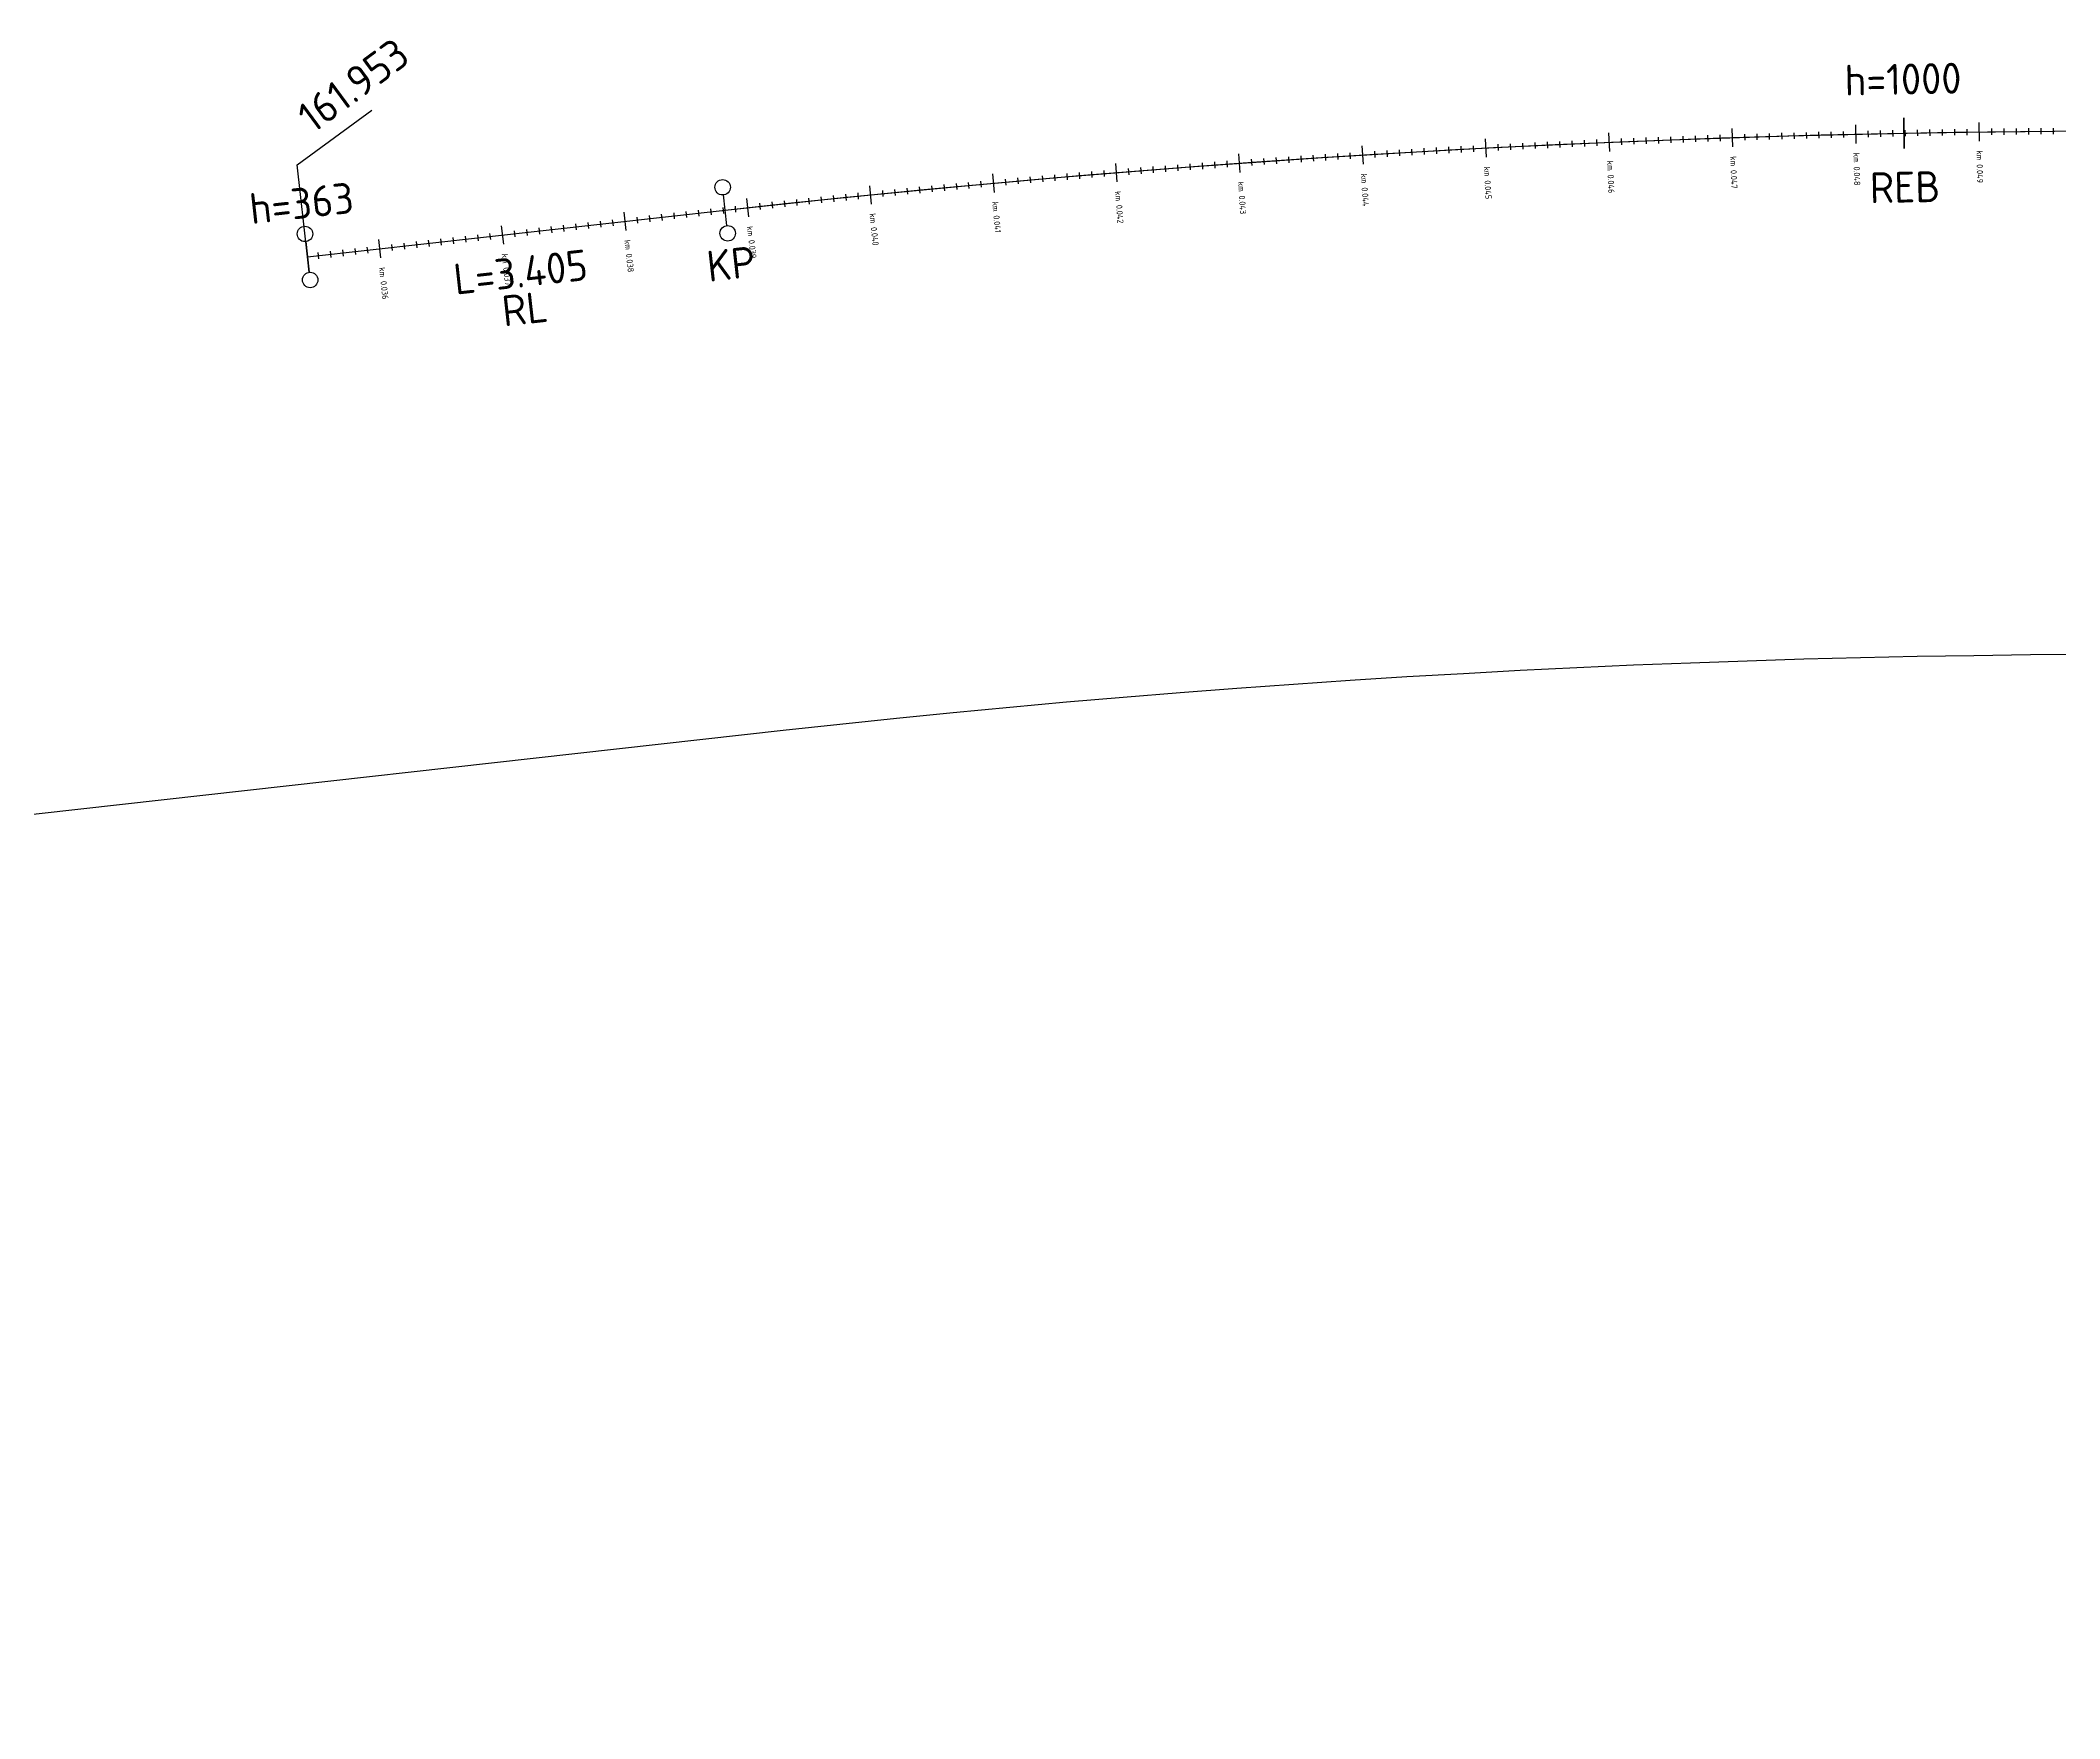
# Model space of a CAD drawing. Header units: metres. Extents: x 50 to 313, y -140 to 159.
# Drawn here: x 124.1 to 140.46, y 116.02 to 129.62 of the extents above; entities that cross this region are included whole.
import ezdxf

# ---------------------------------------------------------------- set-up
doc = ezdxf.new("R2010")
doc.units = ezdxf.units.M
for name, color, linetype, true_color in [('JBTFE_ANNOTATIONS_GEOMETRY', 2, 'Continuous', 0xffff00), ('JBTFE_ANNOTATIONS_MILEAGE', 2, 'Continuous', 0xffff00), ('JBTFE_ANNOTATIONS_VERTICALPROFILE', 2, 'Continuous', 0xffff00), ('JBTOB_KO_SPO', 2, 'Continuous', 0xffff00)]:
    doc.layers.add(name, color=color, linetype=linetype, true_color=true_color)
doc.styles.add('RC-STANDARD', font='iso3098.shx')

# ---------------------------------------------------------------- blocks, each defined once
blk = doc.blocks.new('*Z22', base_point=(170.654, 116.533))
at = {"color": 0}
for p, q in [((139.2, 128.741), (139.195, 128.99)), ((139.195, 128.99), (139.2, 128.741)), ((129.66, 128.117), (129.633, 128.365)), ((126.277, 127.739), (126.249, 127.987)), ((126.249, 127.987), (126.277, 127.739))]:
    blk.add_line(p, q, dxfattribs=at)
for centre in [(129.626, 128.427), (126.242, 128.049), (129.667, 128.054), (126.284, 127.676)]:
    blk.add_circle(centre, 0.0625, dxfattribs=at)
at = {"color": 0, "char_height": 0.25, "attachment_point": 5, "style": 'RC-STANDARD'}
for s, insert, rotation in [('h=1000', (139.189, 129.303), 1.1107), ('h=363', (126.214, 128.298), 6.3736), ('REB', (139.206, 128.428), 1.1107), ('KP', (129.695, 127.806), 6.3736), ('L=3.405', (127.989, 127.741), 6.3736), ('RL', (128.023, 127.443), 6.3736)]:
    blk.add_mtext(s, dxfattribs=dict(at, insert=insert, rotation=rotation))
blk = doc.blocks.new('*Z23', base_point=(169.789, 118.011))
at = {"color": 0}
for p, q in [((126.179, 128.608), (126.783, 129.053)), ((126.263, 127.863), (126.179, 128.608))]:
    blk.add_line(p, q, dxfattribs=at)
at = {"color": 0, "insert": (126.232, 128.958), "char_height": 0.25, "attachment_point": 4, "rotation": 36.3736, "style": 'RC-STANDARD'}
blk.add_mtext('161.953', dxfattribs=at)
blk = doc.blocks.new('*Z24', base_point=(170.609, 116.414))
at = {"color": 0}
for p, q in [((138.81, 128.782), (138.807, 128.932)), ((139.809, 128.801), (139.807, 128.951)), ((134.817, 128.613), (134.808, 128.763)), ((135.512, 128.704), (135.51, 128.754)), ((135.612, 128.709), (135.61, 128.759)), ((135.712, 128.715), (135.709, 128.764)), ((135.814, 128.67), (135.807, 128.82)), ((135.912, 128.725), (135.909, 128.775)), ((136.012, 128.73), (136.009, 128.78)), ((136.111, 128.735), (136.109, 128.785)), ((136.211, 128.74), (136.209, 128.79)), ((136.311, 128.744), (136.309, 128.794)), ((136.411, 128.749), (136.409, 128.799)), ((136.511, 128.754), (136.509, 128.804)), ((136.611, 128.758), (136.609, 128.808)), ((136.711, 128.763), (136.709, 128.813)), ((136.813, 128.717), (136.806, 128.867)), ((136.91, 128.771), (136.908, 128.821)), ((137.01, 128.775), (137.008, 128.825)), ((137.11, 128.779), (137.108, 128.829)), ((137.21, 128.783), (137.208, 128.833)), ((137.31, 128.787), (137.308, 128.837)), ((137.41, 128.79), (137.408, 128.84)), ((137.51, 128.794), (137.508, 128.844)), ((137.61, 128.798), (137.608, 128.848)), ((137.71, 128.801), (137.708, 128.851)), ((137.811, 128.754), (137.806, 128.904)), ((137.91, 128.808), (137.908, 128.858)), ((138.009, 128.811), (138.008, 128.861)), ((138.109, 128.814), (138.108, 128.864)), ((138.209, 128.817), (138.208, 128.867)), ((138.309, 128.819), (138.308, 128.869)), ((138.409, 128.822), (138.408, 128.872)), ((138.509, 128.825), (138.508, 128.875)), ((138.609, 128.827), (138.608, 128.877)), ((138.709, 128.83), (138.708, 128.88)), ((138.909, 128.834), (138.908, 128.884)), ((139.009, 128.837), (139.008, 128.887)), ((139.109, 128.839), (139.108, 128.889)), ((139.209, 128.841), (139.208, 128.891)), ((139.309, 128.843), (139.308, 128.893)), ((139.409, 128.844), (139.408, 128.894)), ((139.509, 128.846), (139.508, 128.896)), ((139.609, 128.848), (139.608, 128.898)), ((139.709, 128.849), (139.708, 128.899)), ((139.909, 128.852), (139.908, 128.902)), ((140.008, 128.853), (140.008, 128.903)), ((140.108, 128.854), (140.108, 128.904)), ((140.208, 128.855), (140.208, 128.905)), ((140.308, 128.856), (140.308, 128.906)), ((140.408, 128.857), (140.408, 128.907)), ((132.823, 128.471), (132.811, 128.621)), ((133.118, 128.545), (133.114, 128.595)), ((133.218, 128.553), (133.214, 128.602)), ((133.318, 128.56), (133.314, 128.61)), ((133.417, 128.568), (133.414, 128.618)), ((133.517, 128.575), (133.513, 128.625)), ((133.617, 128.582), (133.613, 128.632)), ((133.716, 128.59), (133.713, 128.64)), ((133.82, 128.547), (133.809, 128.697)), ((133.916, 128.604), (133.912, 128.654)), ((134.016, 128.611), (134.012, 128.661)), ((134.115, 128.618), (134.112, 128.668)), ((134.215, 128.625), (134.212, 128.674)), ((134.315, 128.631), (134.312, 128.681)), ((134.415, 128.638), (134.411, 128.688)), ((134.514, 128.644), (134.511, 128.694)), ((134.614, 128.651), (134.611, 128.701)), ((134.714, 128.657), (134.711, 128.707)), ((134.914, 128.669), (134.911, 128.719)), ((135.013, 128.675), (135.01, 128.725)), ((135.113, 128.681), (135.11, 128.731)), ((135.213, 128.687), (135.21, 128.737)), ((135.313, 128.693), (135.31, 128.743)), ((135.413, 128.698), (135.41, 128.748)), ((130.833, 128.291), (130.818, 128.44)), ((131.226, 128.38), (131.221, 128.43)), ((131.325, 128.389), (131.321, 128.439)), ((131.425, 128.399), (131.42, 128.449)), ((131.525, 128.408), (131.52, 128.458)), ((131.624, 128.418), (131.619, 128.467)), ((131.724, 128.427), (131.719, 128.476)), ((131.828, 128.386), (131.814, 128.535)), ((131.923, 128.445), (131.918, 128.494)), ((132.022, 128.454), (132.018, 128.503)), ((132.122, 128.462), (132.118, 128.512)), ((132.222, 128.471), (132.217, 128.521)), ((132.321, 128.48), (132.317, 128.529)), ((132.421, 128.488), (132.417, 128.538)), ((132.52, 128.496), (132.516, 128.546)), ((132.62, 128.505), (132.616, 128.555)), ((132.72, 128.513), (132.716, 128.563)), ((132.919, 128.529), (132.915, 128.579)), ((133.019, 128.537), (133.015, 128.587)), ((129.635, 128.214), (129.629, 128.264)), ((129.734, 128.225), (129.729, 128.275)), ((129.839, 128.187), (129.823, 128.336)), ((129.933, 128.247), (129.928, 128.297)), ((130.032, 128.258), (130.027, 128.308)), ((130.132, 128.269), (130.127, 128.318)), ((130.231, 128.279), (130.226, 128.329)), ((130.331, 128.29), (130.325, 128.34)), ((130.43, 128.3), (130.425, 128.35)), ((130.53, 128.31), (130.524, 128.36)), ((130.629, 128.321), (130.624, 128.37)), ((130.728, 128.331), (130.723, 128.381)), ((130.927, 128.351), (130.923, 128.401)), ((131.027, 128.361), (131.022, 128.41)), ((131.126, 128.37), (131.122, 128.42)), ((127.852, 127.965), (127.835, 128.114)), ((128.144, 128.048), (128.139, 128.098)), ((128.244, 128.059), (128.238, 128.109)), ((128.343, 128.07), (128.337, 128.12)), ((128.442, 128.081), (128.437, 128.131)), ((128.542, 128.092), (128.536, 128.142)), ((128.641, 128.103), (128.636, 128.153)), ((128.741, 128.114), (128.735, 128.164)), ((128.845, 128.076), (128.829, 128.225)), ((128.939, 128.137), (128.934, 128.186)), ((129.039, 128.148), (129.033, 128.197)), ((129.138, 128.159), (129.132, 128.209)), ((129.237, 128.17), (129.232, 128.22)), ((129.337, 128.181), (129.331, 128.231)), ((129.436, 128.192), (129.431, 128.242)), ((129.536, 128.203), (129.53, 128.253)), ((126.753, 127.892), (126.747, 127.942)), ((126.858, 127.854), (126.841, 128.003)), ((126.952, 127.915), (126.946, 127.964)), ((127.051, 127.926), (127.045, 127.975)), ((127.15, 127.937), (127.145, 127.987)), ((127.25, 127.948), (127.244, 127.998)), ((127.349, 127.959), (127.344, 128.009)), ((127.449, 127.97), (127.443, 128.02)), ((127.548, 127.981), (127.542, 128.031)), ((127.647, 127.992), (127.642, 128.042)), ((127.747, 128.003), (127.741, 128.053)), ((127.945, 128.026), (127.94, 128.075)), ((128.045, 128.037), (128.039, 128.086)), ((126.355, 127.848), (126.35, 127.898)), ((126.455, 127.859), (126.449, 127.909)), ((126.554, 127.87), (126.549, 127.92)), ((126.653, 127.881), (126.648, 127.931))]:
    blk.add_line(p, q, dxfattribs=at)
at = {"color": 0, "char_height": 0.05, "attachment_point": 4, "style": 'RC-STANDARD'}
for s, insert, rotation in [('km 0.045', (135.818, 128.595), 272.9737), ('km 0.046', (136.816, 128.642), 272.4241), ('km 0.047', (137.814, 128.679), 271.8744), ('km 0.048', (138.812, 128.707), 271.3248), ('km 0.049', (139.81, 128.726), 270.7751), ('km 0.043', (133.825, 128.472), 274.073), ('km 0.044', (134.821, 128.538), 273.5234), ('km 0.041', (131.834, 128.311), 275.1723), ('km 0.042', (132.829, 128.396), 274.6227), ('km 0.039', (129.847, 128.112), 276.2716), ('km 0.040', (130.84, 128.216), 275.722), ('km 0.038', (128.854, 128.001), 276.3736), ('km 0.036', (126.866, 127.779), 276.3736), ('km 0.037', (127.86, 127.89), 276.3736)]:
    blk.add_mtext(s, dxfattribs=dict(at, insert=insert, rotation=rotation))

msp = doc.modelspace()

# ---------------------------------------------------------------- linework, layer by layer
at = {"color": 5}
msp.add_line((126.263, 127.863, 7.496), (129.646, 128.241, 8.047), dxfattribs=at)
at = {"color": 5, "extrusion": (0.160347, -0.008709, -0.987022)}
msp.add_arc((29.528, 139.602, 11.729), 106.98, 350.63985, 9.36015, dxfattribs=at)
at = {"layer": 'JBTOB_KO_SPO', "flags": 128}
for points in [[(126.263, 127.863), (129.646, 128.241, -0.147799), (188.957, 117.311), (208.849, 107.064, 0.01749), (214.906, 104.207)], [(91.543, 119.718), (130.117, 124.027, -0.147799), (187.015, 113.542), (206.907, 103.294, 0.115804), (251.249, 92.202), (283.493, 91.733)]]:
    msp.add_lwpolyline(points, format="xyb", dxfattribs=at)

# ---------------------------------------------------------------- block references
at = {"layer": 'JBTFE_ANNOTATIONS_GEOMETRY'}
msp.add_blockref('*Z22', (170.654, 116.533), dxfattribs=at)
at = {"layer": 'JBTFE_ANNOTATIONS_MILEAGE'}
msp.add_blockref('*Z24', (170.609, 116.414), dxfattribs=at)
at = {"layer": 'JBTFE_ANNOTATIONS_VERTICALPROFILE'}
msp.add_blockref('*Z23', (169.789, 118.011), dxfattribs=at)

doc.saveas('drawing.dxf')
